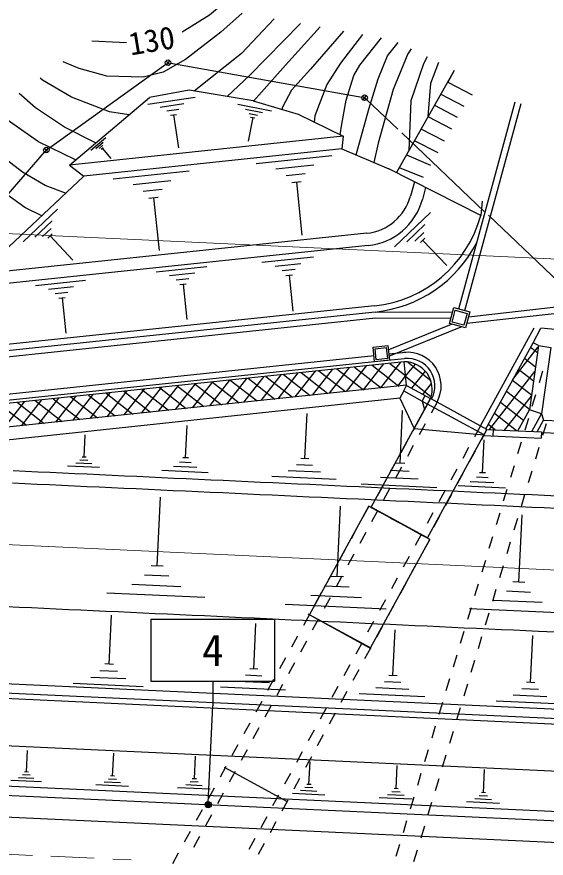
# Model space of a CAD drawing. Units: millimetres, scale not verified. Extents: x 40000 to 680000, y 20000 to 380000.
# Drawn here: x 235910 to 278684, y 277148 to 345164 of the extents above; entities that cross this region are included whole.
import ezdxf
from ezdxf.enums import TextEntityAlignment as Align

# ---------------------------------------------------------------- set-up
doc = ezdxf.new("R2010")
doc.units = ezdxf.units.MM
doc.header["$LTSCALE"] = 1000
doc.header["$PDMODE"] = 32
doc.header["$PDSIZE"] = 500
doc.linetypes.add('CHAIN', pattern=[18.5, 12, -1.5, 3.5, -1.5])
for name, color, linetype, lineweight in [('M-BGD', 7, 'Continuous', 25), ('M-BMK', 2, 'CHAIN', 13), ('M-BMK-ROW', 30, 'Continuous', 25), ('M-STR-HTXT', 7, 'Continuous', 13), ('M-STR-STRC', 7, 'Continuous', 25)]:
    doc.layers.add(name, color=color, linetype=linetype, lineweight=lineweight)
doc.styles.add('ＭＳ ゴシック', font='')
doc.styles.get('ＭＳ ゴシック').set_extended_font_data('MS Gothic')

msp = doc.modelspace()

# ---------------------------------------------------------------- linework, layer by layer
at = {"layer": 'M-BGD'}
for p, q in [((244782, 343050), (241964, 343190)), ((271244, 340837), (266583, 332577)), ((271249, 340834), (270743, 339878)), ((270743, 339878), (272698, 338859)), ((249837, 339224), (246624, 338649)), ((255012, 338361), (249837, 339224)), ((270160, 338917), (272037, 337952)), ((240156, 333177), (246624, 338649)), ((246491, 338106), (250313, 338671)), ((247503, 337865), (249414, 338148)), ((253772, 338104), (256496, 337570)), ((255012, 338361), (258638, 337296)), ((271624, 321547), (276185, 338288)), ((272106, 321416), (276667, 338157)), ((248037, 337553), (248993, 337695)), ((254399, 337698), (255762, 337431)), ((269655, 338022), (271503, 337059)), ((248333, 337207), (248810, 337277)), ((248572, 337242), (248968, 334566)), ((254974, 337020), (254600, 335113)), ((254687, 337359), (255368, 337225)), ((254803, 337053), (255144, 336986)), ((258638, 337296), (262275, 335507)), ((269132, 337095), (271039, 336112)), ((268569, 336098), (270449, 335149)), ((262275, 335507), (240156, 333177)), ((241898, 334389), (243098, 335403)), ((262275, 335507), (262173, 334490)), ((242300, 334522), (242899, 335030)), ((242551, 334529), (242851, 334783)), ((268024, 335156), (269922, 334194)), ((262173, 334490), (241320, 332294)), ((242727, 334473), (242877, 334600)), ((242802, 334536), (243513, 333697)), ((255250, 333316), (261368, 333960)), ((262173, 334490), (265983, 332883)), ((267390, 334008), (269339, 333169)), ((240156, 333177), (241320, 332294)), ((243707, 332058), (249826, 332703)), ((256844, 332865), (259903, 333187)), ((273405, 329102), (265983, 332883)), ((266809, 332978), (268749, 332206)), ((232922, 324370), (241320, 332294)), ((245301, 331607), (248361, 331930)), ((257673, 332334), (259203, 332495)), ((258120, 331762), (258885, 331843)), ((258502, 331802), (258953, 327519)), ((268036, 331837), (267714, 330659)), ((268946, 331373), (268679, 330395)), ((246130, 331076), (247660, 331237)), ((246577, 330504), (247342, 330585)), ((246960, 330544), (247411, 326260)), ((273505, 330249), (273405, 329102)), ((236414, 326968), (239205, 329601)), ((266418, 326569), (269326, 329347)), ((237375, 327347), (238770, 328663)), ((237987, 327397), (238685, 328055)), ((267423, 326973), (268876, 328362)), ((264189, 327664), (232922, 324370)), ((238425, 327282), (238774, 327611)), ((238599, 327447), (240442, 325493)), ((268064, 327029), (268791, 327724)), ((268524, 326912), (268887, 327259)), ((264294, 326669), (234046, 323483)), ((268705, 327086), (270650, 325050)), ((255696, 325317), (259870, 325756)), ((256784, 325009), (258871, 325229)), ((247180, 324561), (251260, 324991)), ((248243, 324261), (250283, 324476)), ((257350, 324647), (258393, 324757)), ((237409, 323443), (241470, 323871)), ((248796, 323907), (249816, 324014)), ((257654, 324257), (258176, 324312)), ((257915, 324284), (258223, 321362)), ((238467, 323144), (240497, 323358)), ((249094, 323525), (249604, 323579)), ((249349, 323552), (249650, 320696)), ((239017, 322792), (240033, 322899)), ((239314, 322412), (239822, 322466)), ((239568, 322439), (239867, 319597)), ((264807, 321796), (229894, 318119)), ((264871, 321300), (228877, 317509)), ((271104, 321264), (264871, 321300)), ((272262, 320403), (279337, 321187)), ((272404, 320922), (279494, 321707)), ((264895, 320800), (228929, 317012)), ((270989, 320765), (264895, 320800)), ((265928, 318255), (271029, 320328)), ((265982, 317737), (271822, 320111)), ((273376, 312096), (277714, 320034)), ((277621, 318820), (278257, 319984)), ((299120, 318042), (278257, 319984)), ((273815, 311856), (277621, 318820)), ((275996, 315847), (278044, 318473)), ((278059, 318580), (277330, 313387)), ((277977, 317995), (277411, 318437)), ((278059, 318580), (277621, 318820)), ((278059, 318580), (279050, 318441)), ((279050, 318441), (278295, 313068)), ((264772, 317771), (225268, 313609)), ((267332, 318040), (265966, 317896)), ((267207, 317273), (220874, 312392)), ((264825, 317273), (225321, 313112)), ((263935, 315018), (265559, 317099)), ((264620, 317000), (266778, 315317)), ((267243, 317528), (264825, 317273)), ((265317, 315163), (266940, 317245)), ((266052, 317151), (267324, 316159)), ((267406, 315383), (267207, 317273)), ((267329, 316117), (268113, 317096)), ((267504, 317258), (269353, 315776)), ((277817, 316852), (276925, 317548)), ((257026, 314290), (258650, 316372)), ((258408, 314436), (260031, 316517)), ((258890, 316397), (261048, 314714)), ((259790, 314581), (261413, 316663)), ((260322, 316548), (262480, 314865)), ((261171, 314727), (262795, 316808)), ((261755, 316699), (263913, 315015)), ((262553, 314872), (264177, 316954)), ((263187, 316850), (265345, 315166)), ((267821, 315132), (268925, 316510)), ((274106, 311798), (277766, 316490)), ((277656, 315710), (276439, 316659)), ((278400, 316531), (278111, 315574)), ((250117, 313562), (251741, 315644)), ((251499, 313708), (253123, 315789)), ((251727, 315642), (253885, 313959)), ((252881, 313853), (254504, 315935)), ((253160, 315793), (255318, 314110)), ((254262, 313999), (255886, 316080)), ((254592, 315944), (256750, 314261)), ((255644, 314145), (257268, 316226)), ((256025, 316095), (258183, 314412)), ((257457, 316246), (259615, 314563)), ((266698, 315309), (267329, 316117)), ((267329, 316117), (269403, 314455)), ((277495, 314567), (275953, 315769)), ((267406, 315383), (226720, 311098)), ((243208, 312835), (244832, 314916)), ((244590, 312980), (246214, 315062)), ((245972, 313126), (247596, 315207)), ((245998, 315039), (248156, 313356)), ((247354, 313271), (248977, 315353)), ((247430, 315190), (249588, 313507)), ((248735, 313417), (250359, 315498)), ((248863, 315341), (251020, 313657)), ((250295, 315492), (252453, 313808)), ((267169, 314918), (266848, 314331)), ((267169, 314918), (267409, 315357)), ((267169, 314918), (269100, 313863)), ((267409, 315357), (267406, 315383)), ((267409, 315357), (269339, 314302)), ((268712, 314645), (269423, 315532)), ((266848, 314331), (226681, 310048)), ((237681, 312252), (239305, 314334)), ((238835, 314284), (240993, 312601)), ((239063, 312398), (240687, 314479)), ((240268, 314435), (242426, 312752)), ((240445, 312543), (242068, 314625)), ((241700, 314586), (243858, 312903)), ((241827, 312689), (243450, 314771)), ((243133, 314737), (245291, 313054)), ((244565, 314888), (246723, 313205)), ((264544, 305527), (269339, 314302)), ((266848, 314331), (268014, 311877)), ((268661, 314103), (268901, 314541)), ((269339, 314302), (268860, 313424)), ((273902, 311808), (269339, 314302)), ((275330, 311742), (277487, 314507)), ((277335, 313424), (275467, 314880)), ((277821, 314616), (277532, 313659)), ((234538, 313832), (236696, 312149)), ((234918, 311961), (236541, 314043)), ((235970, 313983), (238128, 312299)), ((236300, 312107), (237923, 314188)), ((237403, 314134), (239561, 312450)), ((269097, 313859), (268014, 311877)), ((268661, 314103), (268857, 313420)), ((273663, 311369), (269100, 313863)), ((269866, 314014), (269386, 313136)), ((276859, 312526), (274982, 313991)), ((259189, 309446), (259358, 313085)), ((266873, 309064), (267071, 313331)), ((276297, 311697), (274496, 313102)), ((276403, 311692), (277330, 313387)), ((278295, 313068), (277330, 313387)), ((277514, 311640), (278295, 313068)), ((278295, 313068), (278478, 312559)), ((268380, 312547), (267901, 311669)), ((268907, 312259), (268427, 311381)), ((274568, 311777), (274010, 312213)), ((277243, 312702), (276954, 311745)), ((277965, 311619), (278478, 312559)), ((278679, 312268), (278389, 311311)), ((278478, 312559), (279839, 312496)), ((249546, 309514), (249668, 312127)), ((268014, 311877), (273663, 311369)), ((269107, 303033), (273902, 311808)), ((273376, 312096), (272896, 311218)), ((273902, 311808), (273423, 310930)), ((273902, 311808), (278298, 311604)), ((274402, 311785), (274379, 311285)), ((278298, 311604), (278274, 311104)), ((241343, 309565), (241427, 311374)), ((273545, 308297), (273669, 310973)), ((273636, 311320), (278274, 311104)), ((267421, 310792), (266941, 309914)), ((267948, 310504), (267468, 309626)), ((272417, 310341), (271937, 309463)), ((276664, 310787), (276375, 309830)), ((278100, 310353), (277811, 309396)), ((241505, 309558), (241182, 309573)), ((249780, 309503), (249313, 309525)), ((272943, 310053), (272464, 309175)), ((242599, 308730), (240016, 308850)), ((241965, 309019), (240673, 309079)), ((241654, 309292), (241008, 309322)), ((250445, 308724), (248579, 308811)), ((249996, 309119), (249062, 309163)), ((259815, 308896), (258515, 308956)), ((259514, 309431), (258865, 309461)), ((266462, 309037), (265982, 308159)), ((267254, 309047), (266492, 309082)), ((276086, 308873), (275796, 307916)), ((251360, 308308), (247628, 308481)), ((260441, 308346), (257841, 308466)), ((267606, 308419), (266082, 308490)), ((266988, 308749), (266509, 307871)), ((271458, 308586), (270978, 307708)), ((271984, 308298), (271504, 307420)), ((273784, 308286), (273306, 308308)), ((277521, 308439), (277232, 307482)), ((261717, 307765), (256518, 308007)), ((268340, 307775), (265292, 307916)), ((274466, 307488), (272554, 307577)), ((274005, 307892), (273049, 307937)), ((269836, 307094), (263740, 307377)), ((265503, 307282), (265023, 306404)), ((266029, 306994), (265550, 306116)), ((270498, 306831), (270019, 305953)), ((275404, 307061), (271580, 307239)), ((275507, 306958), (275218, 306001)), ((247249, 300771), (247507, 306320)), ((271025, 306543), (270545, 305665)), ((276943, 306524), (276654, 305567)), ((259563, 296830), (264358, 305605)), ((261789, 299904), (262053, 305602)), ((264358, 305605), (263877, 304728)), ((269272, 302919), (264358, 305605)), ((264358, 305605), (265236, 305125)), ((269107, 303033), (264544, 305527)), ((265060, 305221), (264581, 304344)), ((269539, 305076), (269060, 304198)), ((270066, 304788), (269586, 303910)), ((274928, 305044), (274639, 304087)), ((276481, 299455), (276733, 304894)), ((266113, 304646), (266991, 304166)), ((276364, 304610), (276075, 303653)), ((263396, 303852), (262915, 302975)), ((264101, 303466), (263622, 302589)), ((267868, 303687), (268746, 303207)), ((264477, 294144), (269272, 302919)), ((268570, 303303), (268091, 302426)), ((269272, 302919), (268795, 302041)), ((274350, 303129), (274061, 302172)), ((275786, 302696), (275496, 301738)), ((262434, 302099), (261952, 301222)), ((263142, 301711), (262663, 300834)), ((267611, 301548), (267132, 300671)), ((247745, 300748), (246754, 300794)), ((268317, 301163), (267839, 300284)), ((273771, 301215), (273482, 300258)), ((275207, 300781), (274918, 299824)), ((248203, 299932), (246221, 300024)), ((261471, 300345), (260990, 299469)), ((262183, 299956), (261703, 299079)), ((249157, 299093), (245194, 299277)), ((262298, 299881), (261280, 299928)), ((266652, 299793), (266173, 298916)), ((267361, 299406), (266883, 298527)), ((273193, 299300), (272903, 298343)), ((276966, 299432), (275995, 299478)), ((260509, 298592), (260028, 297715)), ((262769, 299043), (260734, 299137)), ((274629, 298867), (274339, 297909)), ((277416, 298633), (275473, 298723)), ((251102, 298209), (243175, 298577)), ((263748, 298182), (259678, 298371)), ((261224, 298201), (260744, 297324)), ((265693, 298038), (265213, 297161)), ((278351, 297811), (274466, 297991)), ((265745, 297273), (257606, 297651)), ((266405, 297649), (265927, 296771)), ((272614, 297386), (272325, 296429)), ((280257, 296944), (272487, 297304)), ((243362, 292833), (243546, 296799)), ((259547, 296839), (259065, 295962)), ((264555, 294079), (259465, 296860)), ((264477, 294144), (259563, 296830)), ((274050, 296952), (273761, 295995)), ((255062, 292430), (255233, 296112)), ((260265, 296446), (259785, 295569)), ((264734, 296283), (264254, 295406)), ((265449, 295892), (264971, 295014)), ((266306, 291909), (266478, 295614)), ((272036, 295472), (271746, 294514)), ((258584, 295086), (258103, 294209)), ((259306, 294691), (258826, 293814)), ((263775, 294528), (263295, 293651)), ((273471, 295038), (273182, 294080)), ((277423, 291351), (277599, 295151)), ((264493, 294136), (264015, 293257)), ((183203, 293663), (285755, 288903)), ((257622, 293332), (257141, 292456)), ((271457, 293557), (271168, 292600)), ((183406, 292903), (285720, 288153)), ((243716, 292817), (243008, 292850)), ((258346, 292936), (257867, 292059)), ((262816, 292773), (262336, 291896)), ((272893, 293123), (272604, 292166)), ((183525, 292457), (285699, 287714)), ((244044, 292234), (242627, 292300)), ((255695, 291873), (254380, 291934)), ((255391, 292415), (254733, 292445)), ((263537, 292379), (263059, 291500)), ((266637, 291893), (265975, 291924)), ((246116, 291002), (240450, 291265)), ((244726, 291635), (241893, 291766)), ((256328, 291317), (253698, 291439)), ((256659, 291579), (256178, 290703)), ((257387, 291181), (256908, 290304)), ((266943, 291349), (265619, 291410)), ((270878, 291643), (270589, 290685)), ((272314, 291209), (272025, 290251)), ((277762, 291335), (277084, 291367)), ((257619, 290730), (252359, 290974)), ((261856, 291018), (261377, 290141)), ((262581, 290622), (262103, 289744)), ((268879, 290198), (263585, 290443)), ((267580, 290789), (264933, 290911)), ((278076, 290777), (276719, 290840)), ((255697, 289826), (255216, 288949)), ((280062, 289596), (274633, 289848)), ((278730, 290202), (276015, 290328)), ((256428, 289426), (255949, 288549)), ((260897, 289263), (260418, 288386)), ((270300, 289728), (270011, 288771)), ((271736, 289294), (271446, 288337)), ((261625, 288865), (261147, 287987)), ((65492, 288349), (318320, 276613)), ((254735, 288073), (254253, 287196)), ((269721, 287814), (269432, 286856)), ((125509, 287315), (285336, 279896)), ((255469, 287671), (254989, 286794)), ((259938, 287508), (259459, 286631)), ((260669, 287108), (260191, 286230)), ((271157, 287380), (270868, 286422)), ((225587, 286689), (285523, 283907)), ((236693, 284119), (236773, 285853)), ((253772, 286319), (253291, 285443)), ((254510, 285916), (254030, 285039)), ((258979, 285753), (258499, 284876)), ((269143, 285899), (268853, 284942)), ((243650, 283790), (243735, 285629)), ((250256, 283563), (250341, 285402)), ((259713, 285352), (259235, 284473)), ((270579, 285465), (270289, 284508)), ((252810, 284566), (252329, 283690)), ((257783, 281689), (252694, 284470)), ((257793, 281706), (252703, 284488)), ((259518, 283100), (259603, 284932)), ((266558, 282769), (266645, 284631)), ((273612, 282441), (273699, 284312)), ((237289, 283595), (236051, 283652)), ((236991, 283857), (236372, 283886)), ((236848, 284112), (236538, 284126)), ((243814, 283782), (243486, 283798)), ((253551, 284161), (253071, 283284)), ((258020, 283998), (257540, 283121)), ((268564, 283985), (268275, 283027)), ((225436, 283428), (285371, 280645)), ((237897, 283318), (235420, 283433)), ((244927, 282941), (242300, 283063)), ((244282, 283234), (242969, 283295)), ((243966, 283512), (243309, 283542)), ((250888, 283007), (249574, 283068)), ((250572, 283285), (249915, 283316)), ((250420, 283556), (250091, 283571)), ((258757, 283595), (258280, 282717)), ((259682, 283092), (259355, 283107)), ((270000, 283551), (269711, 282593)), ((251533, 282714), (248905, 282836)), ((251847, 282813), (251366, 281936)), ((252592, 282406), (252112, 281529)), ((260790, 282254), (258173, 282375)), ((260148, 282546), (258840, 282607)), ((259833, 282823), (259179, 282853)), ((267199, 282205), (265868, 282267)), ((266879, 282487), (266213, 282518)), ((266725, 282761), (266392, 282776)), ((273779, 282434), (273445, 282449)), ((257061, 282243), (256581, 281366)), ((257802, 281838), (257324, 280960)), ((267852, 281909), (265191, 282032)), ((267985, 282070), (267696, 281113)), ((269421, 281636), (269132, 280679)), ((274911, 281578), (272239, 281702)), ((274255, 281876), (272919, 281938)), ((273933, 282159), (273266, 282190)), ((250885, 281060), (250404, 280183)), ((251632, 280651), (251153, 279774)), ((256102, 280488), (255622, 279611)), ((256846, 280081), (256368, 279203)), ((267407, 280156), (267118, 279198)), ((268843, 279722), (268553, 278764)), ((249923, 279307), (249441, 278430)), ((250673, 278896), (250194, 278019)), ((255142, 278733), (254663, 277856)), ((255890, 278325), (255412, 277446)), ((266828, 278241), (266539, 277284)), ((248960, 277553), (248479, 276677)), ((268264, 277807), (267975, 276850))]:
    msp.add_line(p, q, dxfattribs=at)
for points in [[(252115, 345824), (251474, 345298), (249274, 343921)], [(254121, 345466), (252399, 343925), (249530, 341715), (247734, 340692), (246123, 340290), (243179, 340373), (240940, 340974), (239658, 341535)], [(256710, 345005), (254065, 342210), (250240, 339157)], [(258835, 344626), (254721, 340409), (252910, 338712)], [(260423, 344343), (257621, 341249), (255041, 338353)], [(262314, 344005), (259635, 340938), (258111, 339224), (257389, 337864), (257328, 337681)], [(263831, 343735), (262053, 341426), (260952, 339701), (259995, 337168), (259940, 336655)], [(262026, 335629), (262180, 336483), (262515, 338432), (263153, 340417), (263617, 341250), (265384, 343458)], [(263334, 334000), (264360, 337705), (265098, 340148), (265863, 342023), (266730, 343101)], [(267768, 342581), (267505, 342161), (266321, 339282), (265115, 334937), (264769, 333395)], [(269055, 341935), (268759, 341362), (267752, 338377), (267591, 334363)], [(269978, 341472), (269338, 339781), (269134, 337098)], [(244972, 337251), (243387, 337474), (240314, 338672), (237985, 340051), (237806, 340207)], [(242279, 334973), (239765, 336252), (237415, 337819), (236094, 338978)], [(240658, 333601), (237670, 335066), (234480, 337267), (233685, 338070)], [(237919, 329085), (236564, 329755), (234409, 331282), (231224, 334323), (229336, 336633), (228616, 337862)], [(239851, 330908), (238207, 331534), (236361, 332603), (234722, 333864), (232392, 336247), (231178, 337967)], [(278296, 311567), (279793, 311497), (280792, 311451), (281791, 311404), (283788, 311312), (285786, 311219), (286785, 311172), (287787, 311189), (288789, 311205), (289791, 311221), (290792, 311237), (291794, 311253), (292796, 311269), (293798, 311285), (294800, 311301), (295802, 311317), (302664, 311427)], [(235608, 308483), (236607, 308436), (237606, 308390), (238605, 308344), (239604, 308297), (240603, 308251), (241602, 308205), (242601, 308158), (243600, 308112), (244599, 308066), (245598, 308019), (246597, 307973), (247596, 307926), (248594, 307880), (249593, 307834), (250592, 307787), (251591, 307741), (252590, 307695), (253589, 307648), (254588, 307602), (255587, 307555), (256586, 307509), (257585, 307463), (258584, 307416), (259583, 307370), (260582, 307324), (261581, 307277), (262579, 307231), (263578, 307184), (264577, 307138), (265576, 307092), (266575, 307045), (267574, 306999), (268573, 306953), (269572, 306906), (270571, 306860), (271570, 306814), (272569, 306767), (273568, 306721), (274567, 306674), (275565, 306628), (276564, 306582), (277563, 306535), (278562, 306489), (279561, 306443)], [(235608, 308483), (236607, 308436), (237606, 308390), (238605, 308344), (239604, 308297), (240603, 308251), (241602, 308205), (242601, 308158), (243600, 308112), (244599, 308066), (245598, 308019), (246597, 307973), (247596, 307926), (248594, 307880), (249593, 307834), (250592, 307787), (251591, 307741), (252590, 307695), (253589, 307648), (254588, 307602), (255587, 307555), (256586, 307509), (257585, 307463), (258584, 307416), (259583, 307370), (260582, 307324), (261581, 307277), (262579, 307231), (263578, 307184), (264577, 307138), (265576, 307092), (266575, 307045), (267574, 306999), (268573, 306953), (269572, 306906), (270571, 306860), (271570, 306814), (272569, 306767), (273568, 306721), (274567, 306674), (275565, 306628), (276564, 306582), (277563, 306535), (278562, 306489), (279561, 306443)], [(235562, 307484), (236561, 307438), (237560, 307391), (238559, 307345), (239558, 307298), (240557, 307252), (241556, 307206), (242555, 307159), (243554, 307113), (244552, 307067), (245551, 307020), (246550, 306974), (247549, 306927), (248548, 306881), (249547, 306835), (250546, 306788), (251545, 306742), (252544, 306696), (253543, 306649), (254542, 306603), (255541, 306557), (256540, 306510), (257538, 306464), (258537, 306417), (259536, 306371), (260535, 306325), (261534, 306278), (262533, 306232), (263532, 306186), (264531, 306139), (265530, 306093), (266529, 306046), (267528, 306000), (268527, 305954), (269526, 305907), (270524, 305861), (271523, 305815), (272522, 305768), (273521, 305722), (274520, 305675), (275519, 305629), (276518, 305583), (277517, 305536), (278516, 305490), (279515, 305444)], [(235562, 307484), (236561, 307438), (237560, 307391), (238559, 307345), (239558, 307298), (240557, 307252), (241556, 307206), (242555, 307159), (243554, 307113), (244552, 307067), (245551, 307020), (246550, 306974), (247549, 306927), (248548, 306881), (249547, 306835), (250546, 306788), (251545, 306742), (252544, 306696), (253543, 306649), (254542, 306603), (255541, 306557), (256540, 306510), (257538, 306464), (258537, 306417), (259536, 306371), (260535, 306325), (261534, 306278), (262533, 306232), (263532, 306186), (264531, 306139), (265530, 306093), (266529, 306046), (267528, 306000), (268527, 305954), (269526, 305907), (270524, 305861), (271523, 305815), (272522, 305768), (273521, 305722), (274520, 305675), (275519, 305629), (276518, 305583), (277517, 305536), (278516, 305490), (279515, 305444)], [(235098, 297495), (236097, 297448), (237096, 297402), (238095, 297356), (239094, 297309), (240093, 297263), (241092, 297216), (242091, 297170), (243090, 297124), (244089, 297077), (245088, 297031), (246087, 296985), (247086, 296938), (248084, 296892), (249083, 296845), (250082, 296799), (251081, 296753), (252080, 296706), (253079, 296660), (254078, 296614), (255077, 296567), (256076, 296521), (257075, 296475), (258074, 296428), (259073, 296382), (260072, 296335), (261070, 296289), (262069, 296243), (263068, 296196), (264067, 296150), (265066, 296104), (266065, 296057), (267064, 296011), (268063, 295964), (269062, 295918), (270061, 295872), (271060, 295825), (272059, 295779), (273058, 295733), (274056, 295686), (275055, 295640), (276054, 295594), (277053, 295547), (278052, 295501), (280050, 295408)], [(235098, 297495), (236097, 297448), (237096, 297402), (238095, 297356), (239094, 297309), (240093, 297263), (241092, 297216), (242091, 297170), (243090, 297124), (244089, 297077), (245088, 297031), (246087, 296985), (247086, 296938), (248084, 296892), (249083, 296845), (250082, 296799), (251081, 296753), (252080, 296706), (253079, 296660), (254078, 296614), (255077, 296567), (256076, 296521), (257075, 296475), (258074, 296428), (259073, 296382), (260072, 296335), (261070, 296289), (262069, 296243), (263068, 296196), (264067, 296150), (265066, 296104), (266065, 296057), (267064, 296011), (268063, 295964), (269062, 295918), (270061, 295872), (271060, 295825), (272059, 295779), (273058, 295733), (274056, 295686), (275055, 295640), (276054, 295594), (277053, 295547), (278052, 295501), (280050, 295408)]]:
    msp.add_lwpolyline(points, dxfattribs=at)
for points in [[(272157, 320019), (270871, 320371), (271222, 321657), (272508, 321306)], [(272040, 320224), (271075, 320488), (271339, 321453), (272304, 321189)], [(266018, 317399), (264825, 317273), (264699, 318467), (265892, 318593)], [(265853, 317533), (264958, 317438), (264864, 318333), (265759, 318428)]]:
    msp.add_lwpolyline(points, close=True, dxfattribs=at)
for centre, radius, start, end in [((263759, 331741), 4100, 276.01308, 344.69651), ((263759, 331741), 5100, 276.01308, 344.69651), ((263759, 331741), 10000, 276.01308, 344.69651), ((263759, 331741), 10500, 276.01308, 332.68188), ((267476, 315320), 2724, 331.34232, 96.01308), ((267241, 315035), 2238, 340.65891, 90.87957), ((267476, 315320), 2224, 331.34232, 96.01308)]:
    msp.add_arc(centre, radius, start, end, dxfattribs=at)
at = {"layer": 'M-BMK'}
msp.add_line((225181, 277933), (245159, 277006), dxfattribs=at)
at = {"layer": 'M-BMK-ROW'}
for p, q in [((247948, 341596), (248302, 341317)), ((248264, 341633), (247986, 341280)), ((238474, 334532), (247942, 341325)), ((248347, 341417), (263790, 338663)), ((263835, 338763), (264189, 338485)), ((264151, 338801), (263873, 338447)), ((264175, 338469), (266684, 336084)), ((267010, 335774), (273687, 329428)), ((227338, 321767), (238143, 334230)), ((238114, 334540), (238468, 334261)), ((238430, 334577), (238152, 334224)), ((274013, 329117), (280499, 322953))]:
    msp.add_line(p, q, dxfattribs=at)
for centre in [(248125, 341456), (264012, 338624), (238291, 334400)]:
    msp.add_circle(centre, 225, dxfattribs=at)
at = {"layer": 'M-STR-HTXT'}
for p, q in [((67676, 335409), (321203, 323641)), ((66512, 310326), (440800, 292952))]:
    msp.add_line(p, q, dxfattribs=at)
at = {"layer": 'M-STR-STRC'}
for p, q in [((246744, 296464), (256744, 296464)), ((246744, 296464), (246744, 291464)), ((256744, 296464), (256744, 291464)), ((246744, 291464), (256744, 291464)), ((251744, 291464), (251744, 289464)), ((251380, 281623), (251744, 289464))]:
    msp.add_line(p, q, dxfattribs=at)
for radius in [150, 120, 90, 60, 30]:
    msp.add_circle((251373, 281473), radius, dxfattribs=at)
msp.add_point((251373, 281473), dxfattribs=at)

# ---------------------------------------------------------------- texts
at = {"layer": 'M-BGD', "style": 'ＭＳ ゴシック'}
msp.add_text('130', height=1833, rotation=9.346, dxfattribs=at).set_placement((246802, 343247), align=Align.MIDDLE_CENTER)
at = {"layer": 'M-STR-STRC', "style": 'ＭＳ ゴシック'}
msp.add_text('4', height=2566, dxfattribs=at).set_placement((251744, 293964), align=Align.MIDDLE_CENTER)

doc.saveas('drawing.dxf')
